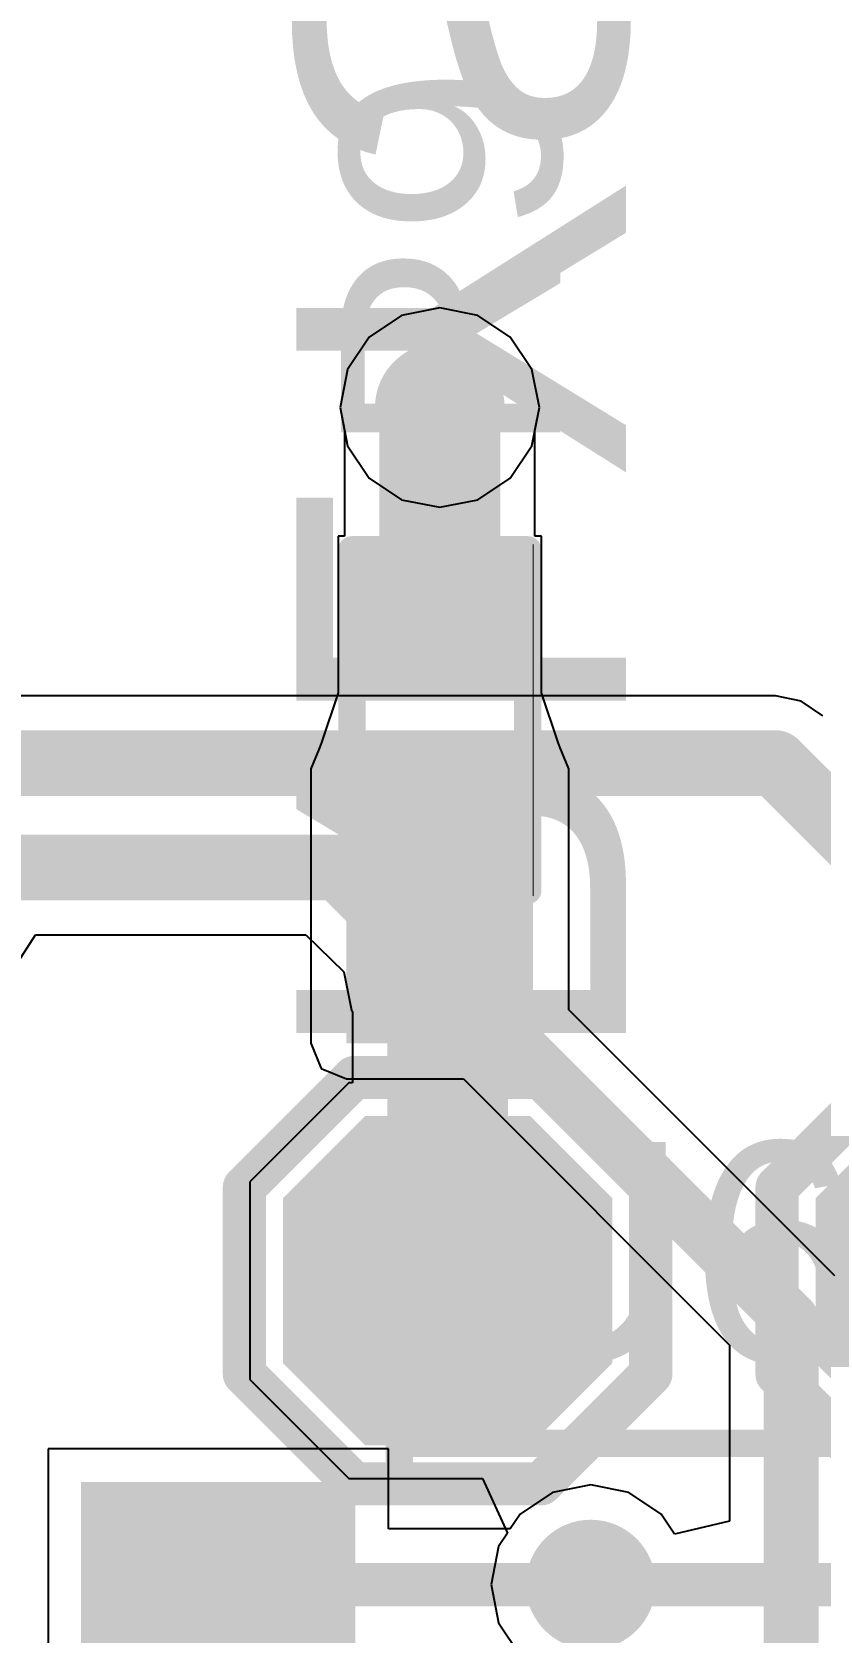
# Model space of a CAD drawing. Header units: millimetres. Extents: x -0.52 to 3.79, y -0.54 to 3.26.
# Drawn here: x 3.0657 to 3.2092, y 2.1118 to 2.4031 of the extents above; entities that cross this region are included whole.
import ezdxf

# ---------------------------------------------------------------- set-up
doc = ezdxf.new("R2010")
doc.units = ezdxf.units.MM
doc.header["$MEASUREMENT"] = 0
for name, color, linetype in [('BottomLayer', 5, 'Continuous'), ('BottomOverlay', 54, 'Continuous'), ('BottomPaste', 16, 'Continuous'), ('BottomSolder', 6, 'Continuous'), ('TopLayer', 1, 'Continuous'), ('TopOverlay', 2, 'Continuous'), ('TopPaste', 8, 'Continuous'), ('TopSolder', 216, 'Continuous'), ('ViaHoleLayer', 16, 'Continuous')]:
    doc.layers.add(name, color=color, linetype=linetype)
doc.styles.add('Arial', font='', dxfattribs={"height": 0.2})
doc.styles.get('Arial').set_extended_font_data('Arial')

# ---------------------------------------------------------------- blocks, each defined once
blk = doc.blocks.new('16_SOIC_72')
at = {"layer": 'TopLayer'}
blk.add_hatch(color=1, dxfattribs=at).paths.add_polyline_path([(0.2002, -0.33504), (0.2502, -0.33504), (0.2502, -0.36496), (0.2002, -0.36496)])
at = {"layer": 'TopPaste'}
blk.add_hatch(color=8, dxfattribs=at).paths.add_polyline_path([(0.2002, -0.33504), (0.2502, -0.33504), (0.2502, -0.36496), (0.2002, -0.36496)])
at = {"layer": 'TopSolder'}
blk.add_hatch(color=216, dxfattribs=at).paths.add_polyline_path([(0.2002, -0.33504), (0.2502, -0.33504), (0.2502, -0.36496), (0.2002, -0.36496)])
at = {"layer": 'TopOverlay', "const_width": 0.005}
for points in [[(0.1922, -0.368), (0.1922, -0.37194)], [(0.192, -0.372), (0.033, -0.372)]]:
    blk.add_lwpolyline(points, dxfattribs=at)
at = {"layer": 'TopOverlay', "const_width": 0.0025}
for points in [[(0.19095, -0.368, 1), (0.19345, -0.368, 1)], [(0.19075, -0.372, 1), (0.19325, -0.372, 1)], [(0.19095, -0.37194, 1), (0.19345, -0.37194, 1)]]:
    blk.add_lwpolyline(points, format="xyb", close=True, dxfattribs=at)
blk = doc.blocks.new('R___0402_105')
at = {"layer": 'TopLayer'}
for points in [[(-0.0275, -0.0125), (-0.0275, 0.0125), (-0.0095, 0.0125), (-0.0095, -0.0125)], [(0.0095, -0.0125), (0.0095, 0.0125), (0.0275, 0.0125), (0.0275, -0.0125)]]:
    blk.add_hatch(color=1, dxfattribs=at).paths.add_polyline_path(points)
at = {"layer": 'TopPaste'}
for points in [[(-0.0275, -0.0125), (-0.0275, 0.0125), (-0.0095, 0.0125), (-0.0095, -0.0125)], [(0.0095, -0.0125), (0.0095, 0.0125), (0.0275, 0.0125), (0.0275, -0.0125)]]:
    blk.add_hatch(color=8, dxfattribs=at).paths.add_polyline_path(points)
at = {"layer": 'TopSolder'}
for points in [[(-0.02967, -0.01467), (-0.02967, 0.01467), (-0.00733, 0.01467), (-0.00733, -0.01467)], [(0.00733, -0.01467), (0.00733, 0.01467), (0.02967, 0.01467), (0.02967, -0.01467)]]:
    blk.add_hatch(color=216, dxfattribs=at).paths.add_polyline_path(points)
at = {"layer": 'TopOverlay'}
for points, const_width in [([(-0.031, 0.016), (-0.031, -0.016)], 0.005), ([(-0.031, 0.016), (0.031, 0.016)], 0.005), ([(0.031, 0.016), (0.031, -0.016)], 0.005), ([(-0.031, -0.016), (0.031, -0.016)], 0.005), ([(-0.032, -0.017), (0.032, -0.017)], 0.000127)]:
    blk.add_lwpolyline(points, dxfattribs=dict(at, const_width=const_width))
for points, const_width in [([(-0.03225, 0.016, 1), (-0.02975, 0.016, 1)], 0.0025), ([(-0.03225, 0.016, 1), (-0.02975, 0.016, 1)], 0.0025), ([(0.02975, 0.016, 1), (0.03225, 0.016, 1)], 0.0025), ([(0.02975, 0.016, 1), (0.03225, 0.016, 1)], 0.0025), ([(-0.03225, -0.016, 1), (-0.02975, -0.016, 1)], 0.0025), ([(-0.03225, -0.016, 1), (-0.02975, -0.016, 1)], 0.0025), ([(0.02975, -0.016, 1), (0.03225, -0.016, 1)], 0.0025), ([(0.02975, -0.016, 1), (0.03225, -0.016, 1)], 0.0025), ([(-0.03203, -0.017, 1), (-0.03197, -0.017, 1)], 0.0000635), ([(0.03197, -0.017, 1), (0.03203, -0.017, 1)], 0.0000635)]:
    blk.add_lwpolyline(points, format="xyb", close=True, dxfattribs=dict(at, const_width=const_width))
blk = doc.blocks.new('T__________B_132')
at = {"layer": 'BottomLayer'}
blk.add_hatch(color=5, dxfattribs=at).paths.add_polyline_path([(0.015, 0.03), (-0.015, 0.03), (-0.03, 0.015), (-0.03, -0.015), (-0.015, -0.03), (0.015, -0.03), (0.03, -0.015), (0.03, 0.015)])
at = {"layer": 'BottomPaste'}
blk.add_hatch(color=16, dxfattribs=at).paths.add_polyline_path([(0.015, 0.03), (-0.015, 0.03), (-0.03, 0.015), (-0.03, -0.015), (-0.015, -0.03), (0.015, -0.03), (0.03, -0.015), (0.03, 0.015)])
at = {"layer": 'BottomSolder'}
blk.add_hatch(color=6, dxfattribs=at).paths.add_polyline_path([(0.015, 0.03), (-0.015, 0.03), (-0.03, 0.015), (-0.03, -0.015), (-0.015, -0.03), (0.015, -0.03), (0.03, -0.015), (0.03, 0.015)])
at = {"layer": 'BottomOverlay', "const_width": 0.00787}
for points in [[(-0.017, 0.037), (-0.037, 0.017)], [(0.017, 0.037), (-0.017, 0.037)], [(0.017, 0.037), (-0.017, 0.037)], [(0.037, 0.017), (0.017, 0.037)], [(-0.037, 0.017), (-0.037, -0.017)], [(0.037, 0.017), (0.037, -0.017)], [(-0.017, -0.037), (-0.037, -0.017)], [(0.037, -0.017), (0.017, -0.037)], [(0.017, -0.037), (-0.017, -0.037)], [(0.017, -0.037), (-0.017, -0.037)]]:
    blk.add_lwpolyline(points, dxfattribs=at)
at = {"layer": 'BottomOverlay', "const_width": 0.00394}
for points in [[(-0.01897, 0.037, 1), (-0.01503, 0.037, 1)], [(-0.01897, 0.037, 1), (-0.01503, 0.037, 1)], [(-0.01897, 0.037, 1), (-0.01503, 0.037, 1)], [(0.01503, 0.037, 1), (0.01897, 0.037, 1)], [(0.01503, 0.037, 1), (0.01897, 0.037, 1)], [(0.01503, 0.037, 1), (0.01897, 0.037, 1)], [(-0.03897, 0.017, 1), (-0.03503, 0.017, 1)], [(-0.03897, 0.017, 1), (-0.03503, 0.017, 1)], [(0.03503, 0.017, 1), (0.03897, 0.017, 1)], [(0.03503, 0.017, 1), (0.03897, 0.017, 1)], [(-0.03897, -0.017, 1), (-0.03503, -0.017, 1)], [(-0.03897, -0.017, 1), (-0.03503, -0.017, 1)], [(0.03503, -0.017, 1), (0.03897, -0.017, 1)], [(0.03503, -0.017, 1), (0.03897, -0.017, 1)], [(-0.01897, -0.037, 1), (-0.01503, -0.037, 1)], [(-0.01897, -0.037, 1), (-0.01503, -0.037, 1)], [(-0.01897, -0.037, 1), (-0.01503, -0.037, 1)], [(0.01503, -0.037, 1), (0.01897, -0.037, 1)], [(0.01503, -0.037, 1), (0.01897, -0.037, 1)], [(0.01503, -0.037, 1), (0.01897, -0.037, 1)]]:
    blk.add_lwpolyline(points, format="xyb", close=True, dxfattribs=at)
blk = doc.blocks.new('T__________B_133')
at = {"layer": 'BottomLayer'}
blk.add_hatch(color=5, dxfattribs=at).paths.add_polyline_path([(0.015, 0.03), (-0.015, 0.03), (-0.03, 0.015), (-0.03, -0.015), (-0.015, -0.03), (0.015, -0.03), (0.03, -0.015), (0.03, 0.015)])
at = {"layer": 'BottomPaste'}
blk.add_hatch(color=16, dxfattribs=at).paths.add_polyline_path([(0.015, 0.03), (-0.015, 0.03), (-0.03, 0.015), (-0.03, -0.015), (-0.015, -0.03), (0.015, -0.03), (0.03, -0.015), (0.03, 0.015)])
at = {"layer": 'BottomSolder'}
blk.add_hatch(color=6, dxfattribs=at).paths.add_polyline_path([(0.015, 0.03), (-0.015, 0.03), (-0.03, 0.015), (-0.03, -0.015), (-0.015, -0.03), (0.015, -0.03), (0.03, -0.015), (0.03, 0.015)])
at = {"layer": 'BottomOverlay', "const_width": 0.00787}
for points in [[(-0.017, 0.037), (-0.037, 0.017)], [(0.017, 0.037), (-0.017, 0.037)], [(0.017, 0.037), (-0.017, 0.037)], [(0.037, 0.017), (0.017, 0.037)], [(-0.037, 0.017), (-0.037, -0.017)], [(0.037, 0.017), (0.037, -0.017)], [(-0.017, -0.037), (-0.037, -0.017)], [(0.037, -0.017), (0.017, -0.037)], [(0.017, -0.037), (-0.017, -0.037)], [(0.017, -0.037), (-0.017, -0.037)]]:
    blk.add_lwpolyline(points, dxfattribs=at)
at = {"layer": 'BottomOverlay', "const_width": 0.00394}
for points in [[(-0.01897, 0.037, 1), (-0.01503, 0.037, 1)], [(-0.01897, 0.037, 1), (-0.01503, 0.037, 1)], [(-0.01897, 0.037, 1), (-0.01503, 0.037, 1)], [(0.01503, 0.037, 1), (0.01897, 0.037, 1)], [(0.01503, 0.037, 1), (0.01897, 0.037, 1)], [(0.01503, 0.037, 1), (0.01897, 0.037, 1)], [(-0.03897, 0.017, 1), (-0.03503, 0.017, 1)], [(-0.03897, 0.017, 1), (-0.03503, 0.017, 1)], [(0.03503, 0.017, 1), (0.03897, 0.017, 1)], [(0.03503, 0.017, 1), (0.03897, 0.017, 1)], [(-0.03897, -0.017, 1), (-0.03503, -0.017, 1)], [(-0.03897, -0.017, 1), (-0.03503, -0.017, 1)], [(0.03503, -0.017, 1), (0.03897, -0.017, 1)], [(0.03503, -0.017, 1), (0.03897, -0.017, 1)], [(-0.01897, -0.037, 1), (-0.01503, -0.037, 1)], [(-0.01897, -0.037, 1), (-0.01503, -0.037, 1)], [(-0.01897, -0.037, 1), (-0.01503, -0.037, 1)], [(0.01503, -0.037, 1), (0.01897, -0.037, 1)], [(0.01503, -0.037, 1), (0.01897, -0.037, 1)], [(0.01503, -0.037, 1), (0.01897, -0.037, 1)]]:
    blk.add_lwpolyline(points, format="xyb", close=True, dxfattribs=at)

msp = doc.modelspace()

# ---------------------------------------------------------------- hatches: boundary and pattern name
at = {"layer": 'BottomLayer'}
h = msp.add_hatch(color=5, dxfattribs=at)
edge = h.paths.add_edge_path()
edge.add_arc((3.14001, 2.33475), 0.01181, 0, 360)
h = msp.add_hatch(color=5, dxfattribs=at)
edge = h.paths.add_edge_path()
edge.add_arc((3.1407, 2.232), 0.01181, 0, 360)
h = msp.add_hatch(color=5, dxfattribs=at)
edge = h.paths.add_edge_path()
edge.add_arc((3.1675, 2.12043), 0.01181, 0, 360)
at = {"layer": 'BottomSolder'}
h = msp.add_hatch(color=6, dxfattribs=at)
edge = h.paths.add_edge_path()
edge.add_arc((3.14001, 2.33475), 0.00591, 0, 360)
h = msp.add_hatch(color=6, dxfattribs=at)
edge = h.paths.add_edge_path()
edge.add_arc((3.1407, 2.232), 0.00591, 0, 360)
h = msp.add_hatch(color=6, dxfattribs=at)
edge = h.paths.add_edge_path()
edge.add_arc((3.1675, 2.12043), 0.00591, 0, 360)
at = {"layer": 'TopLayer'}
h = msp.add_hatch(color=1, dxfattribs=at)
edge = h.paths.add_edge_path()
edge.add_arc((3.14001, 2.33475), 0.01181, 0, 360)
msp.add_hatch(color=1, dxfattribs=at).paths.add_polyline_path([(3.12301, 2.219), (3.15701, 2.219), (3.15701, 2.269), (3.12301, 2.269)])
h = msp.add_hatch(color=1, dxfattribs=at)
edge = h.paths.add_edge_path()
edge.add_arc((3.1407, 2.232), 0.01181, 0, 360)
h = msp.add_hatch(color=1, dxfattribs=at)
edge = h.paths.add_edge_path()
edge.add_arc((3.1675, 2.12043), 0.01181, 0, 360)
at = {"layer": 'TopSolder'}
h = msp.add_hatch(color=216, dxfattribs=at)
edge = h.paths.add_edge_path()
edge.add_arc((3.14001, 2.33475), 0.00591, 0, 360)
h = msp.add_hatch(color=216, dxfattribs=at)
edge = h.paths.add_edge_path()
edge.add_arc((3.1407, 2.232), 0.00591, 0, 360)
h = msp.add_hatch(color=216, dxfattribs=at)
edge = h.paths.add_edge_path()
edge.add_arc((3.1675, 2.12043), 0.00591, 0, 360)
at = {"layer": 'ViaHoleLayer'}
h = msp.add_hatch(color=16, dxfattribs=at)
edge = h.paths.add_edge_path()
edge.add_arc((3.14001, 2.33475), 0.00591, 0, 360)
h = msp.add_hatch(color=16, dxfattribs=at)
edge = h.paths.add_edge_path()
edge.add_arc((3.1407, 2.232), 0.00591, 0, 360)
h = msp.add_hatch(color=16, dxfattribs=at)
edge = h.paths.add_edge_path()
edge.add_arc((3.1675, 2.12043), 0.00591, 0, 360)

# ---------------------------------------------------------------- linework, layer by layer
at = {"layer": 'BottomLayer'}
for p, q in [((3.13306, 2.35153), (3.12717, 2.3476)), ((3.14001, 2.35291), (3.13306, 2.35153)), ((3.14696, 2.35153), (3.14001, 2.35291)), ((3.15285, 2.3476), (3.14696, 2.35153)), ((3.12717, 2.3476), (3.12323, 2.3417)), ((3.15679, 2.3417), (3.15285, 2.3476)), ((3.12323, 2.3417), (3.12185, 2.33475)), ((3.15817, 2.33475), (3.15679, 2.3417)), ((3.12185, 2.33475), (3.12323, 2.32781)), ((3.15679, 2.32781), (3.15817, 2.33475)), ((3.12323, 2.32781), (3.12717, 2.32191)), ((3.15285, 2.32191), (3.15679, 2.32781)), ((3.12717, 2.32191), (3.13306, 2.31798)), ((3.14696, 2.31798), (3.15285, 2.32191)), ((3.13306, 2.31798), (3.14001, 2.31659)), ((3.14001, 2.31659), (3.14696, 2.31798)), ((3.20113, 2.28224), (2.90717, 2.28224)), ((3.20581, 2.2813), (3.20113, 2.28224)), ((3.20978, 2.27865), (3.20581, 2.2813)), ((3.05992, 2.22876), (3.06641, 2.23876)), ((3.06641, 2.23876), (3.11561, 2.23876)), ((3.11561, 2.23876), (3.12254, 2.232)), ((3.12254, 2.232), (3.12392, 2.22505)), ((3.12392, 2.22505), (3.1241, 2.22478)), ((3.1241, 2.22478), (3.1241, 2.21177)), ((3.12344, 2.21177), (3.10543, 2.19377)), ((3.1241, 2.21177), (3.12344, 2.21177)), ((3.10543, 2.19377), (3.10543, 2.15777)), ((3.10543, 2.15777), (3.12344, 2.13977)), ((3.12344, 2.13977), (3.14776, 2.13977)), ((3.14776, 2.13977), (3.15232, 2.12977)), ((3.15232, 2.12977), (3.15072, 2.12737)), ((3.15072, 2.12737), (3.14934, 2.12043)), ((3.14934, 2.12043), (3.15072, 2.11348)), ((3.15072, 2.11348), (3.15466, 2.10758))]:
    msp.add_line(p, q, dxfattribs=at)
for points, const_width in [([(2.615, 2.27), (3.20113, 2.27)], 0.012), ([(3.20113, 2.27), (3.23913, 2.232)], 0.012), ([(2.626, 2.251), (3.1217, 2.251)], 0.012), ([(3.1217, 2.251), (3.1407, 2.232)], 0.012), ([(3.14143, 2.17577), (3.14143, 2.23083)], 0.022), ([(3.1675, 2.12043), (3.32557, 2.12043)], 0.00787)]:
    msp.add_lwpolyline(points, dxfattribs=dict(at, const_width=const_width))
for points, const_width in [([(3.19813, 2.27, 1), (3.20413, 2.27, 1)], 0.006), ([(3.19813, 2.27, 1), (3.20413, 2.27, 1)], 0.006), ([(3.1187, 2.251, 1), (3.1247, 2.251, 1)], 0.006), ([(3.1187, 2.251, 1), (3.1247, 2.251, 1)], 0.006), ([(3.13593, 2.23083, 1), (3.14694, 2.23083, 1)], 0.011), ([(3.1377, 2.232, 1), (3.1437, 2.232, 1)], 0.006), ([(3.13593, 2.17577, 1), (3.14694, 2.17577, 1)], 0.011), ([(3.16553, 2.12043, 1), (3.16947, 2.12043, 1)], 0.00394)]:
    msp.add_lwpolyline(points, format="xyb", close=True, dxfattribs=dict(at, const_width=const_width))
at = {"layer": 'TopLayer'}
for p, q in [((3.13306, 2.35153), (3.12717, 2.3476)), ((3.14001, 2.35291), (3.13306, 2.35153)), ((3.14696, 2.35153), (3.14001, 2.35291)), ((3.15285, 2.3476), (3.14696, 2.35153)), ((3.12717, 2.3476), (3.12323, 2.3417)), ((3.15679, 2.3417), (3.15285, 2.3476)), ((3.12323, 2.3417), (3.12185, 2.33475)), ((3.15817, 2.33475), (3.15679, 2.3417)), ((3.12185, 2.33475), (3.12268, 2.3306)), ((3.15734, 2.3306), (3.15817, 2.33475)), ((3.12268, 2.3306), (3.12268, 2.31134)), ((3.15734, 2.31134), (3.15734, 2.3306)), ((3.12268, 2.31134), (3.12151, 2.31134)), ((3.12151, 2.31134), (3.12151, 2.28283)), ((3.15851, 2.31134), (3.15734, 2.31134)), ((3.15851, 2.28487), (3.15851, 2.31134)), ((3.15851, 2.28283), (3.15851, 2.28487)), ((3.12151, 2.28283), (3.11848, 2.27376)), ((3.16154, 2.27376), (3.15851, 2.28283)), ((3.11808, 2.27277), (3.11652, 2.269)), ((3.11848, 2.27376), (3.11808, 2.27277)), ((3.16194, 2.27277), (3.16154, 2.27376)), ((3.1635, 2.269), (3.16194, 2.27277)), ((3.11652, 2.269), (3.11652, 2.219)), ((3.1635, 2.22506), (3.1635, 2.269)), ((3.21193, 2.17663), (3.1635, 2.22506)), ((3.11652, 2.219), (3.11842, 2.21441)), ((3.11842, 2.21441), (3.12301, 2.21251)), ((3.12301, 2.21251), (3.14433, 2.21251)), ((3.14433, 2.21251), (3.19278, 2.16405)), ((3.19278, 2.16405), (3.19278, 2.13195)), ((3.13066, 2.14513), (3.06866, 2.14513)), ((3.06866, 2.14513), (3.06866, 2.10513)), ((3.13066, 2.13056), (3.13066, 2.14513)), ((3.1675, 2.13859), (3.16055, 2.1372)), ((3.17445, 2.1372), (3.1675, 2.13859)), ((3.16055, 2.1372), (3.15466, 2.13327)), ((3.18034, 2.13327), (3.17445, 2.1372)), ((3.15466, 2.13327), (3.15285, 2.13056)), ((3.18278, 2.12961), (3.18034, 2.13327)), ((3.15285, 2.13056), (3.13066, 2.13056)), ((3.19278, 2.13195), (3.18278, 2.12961))]:
    msp.add_line(p, q, dxfattribs=at)
for points, const_width in [([(3.14001, 2.29634), (3.14001, 2.33475)], 0.022), ([(3.1407, 2.232), (3.14401, 2.232)], 0.01), ([(3.14401, 2.232), (3.15201, 2.224)], 0.01), ([(3.15201, 2.22069), (3.15201, 2.224)], 0.01), ([(3.15201, 2.22069), (3.204, 2.1687)], 0.01), ([(3.204, 1.99), (3.204, 2.1687)], 0.01), ([(3.10057, 2.12417), (3.10431, 2.12043)], 0.00787), ([(3.10431, 2.12043), (3.1675, 2.12043)], 0.00787)]:
    msp.add_lwpolyline(points, dxfattribs=dict(at, const_width=const_width))
for points, const_width in [([(3.13451, 2.33475, 1), (3.14551, 2.33475, 1)], 0.011), ([(3.13451, 2.29634, 1), (3.14551, 2.29634, 1)], 0.011), ([(3.1382, 2.232, 1), (3.1432, 2.232, 1)], 0.005), ([(3.14151, 2.232, 1), (3.14651, 2.232, 1)], 0.005), ([(3.14151, 2.232, 1), (3.14651, 2.232, 1)], 0.005), ([(3.14951, 2.224, 1), (3.15451, 2.224, 1)], 0.005), ([(3.14951, 2.224, 1), (3.15451, 2.224, 1)], 0.005), ([(3.14951, 2.22069, 1), (3.15451, 2.22069, 1)], 0.005), ([(3.14951, 2.22069, 1), (3.15451, 2.22069, 1)], 0.005), ([(3.2015, 2.1687, 1), (3.2065, 2.1687, 1)], 0.005), ([(3.2015, 2.1687, 1), (3.2065, 2.1687, 1)], 0.005), ([(3.0986, 2.12417, 1), (3.10254, 2.12417, 1)], 0.00394), ([(3.10234, 2.12043, 1), (3.10628, 2.12043, 1)], 0.00394), ([(3.10234, 2.12043, 1), (3.10628, 2.12043, 1)], 0.00394), ([(3.16553, 2.12043, 1), (3.16947, 2.12043, 1)], 0.00394)]:
    msp.add_lwpolyline(points, format="xyb", close=True, dxfattribs=dict(at, const_width=const_width))

# ---------------------------------------------------------------- block references
for name, p, rotation in [('R___0402_105', (3.14001, 2.27784), 90), ('T__________B_133', (3.14143, 2.17577), 180), ('T__________B_132', (3.23843, 2.17577), 180), ('16_SOIC_72', (3.32485, 1.77417), 180)]:
    msp.add_blockref(name, p, dxfattribs=dict(rotation=rotation))

# ---------------------------------------------------------------- texts
at = {"layer": 'BottomOverlay', "style": 'Arial', "text_generation_flag": 2}
msp.add_text('RLYSET', height=0.06, rotation=270, dxfattribs=at).set_placement((3.11391, 2.21398))
at = {"layer": 'TopOverlay', "style": 'Arial'}
msp.add_text('R9', height=0.04, rotation=90, dxfattribs=at).set_placement((3.16199, 2.32568))
msp.add_text('U6', height=0.04, dxfattribs=at).set_placement((3.14511, 2.16101))

doc.saveas('drawing.dxf')
